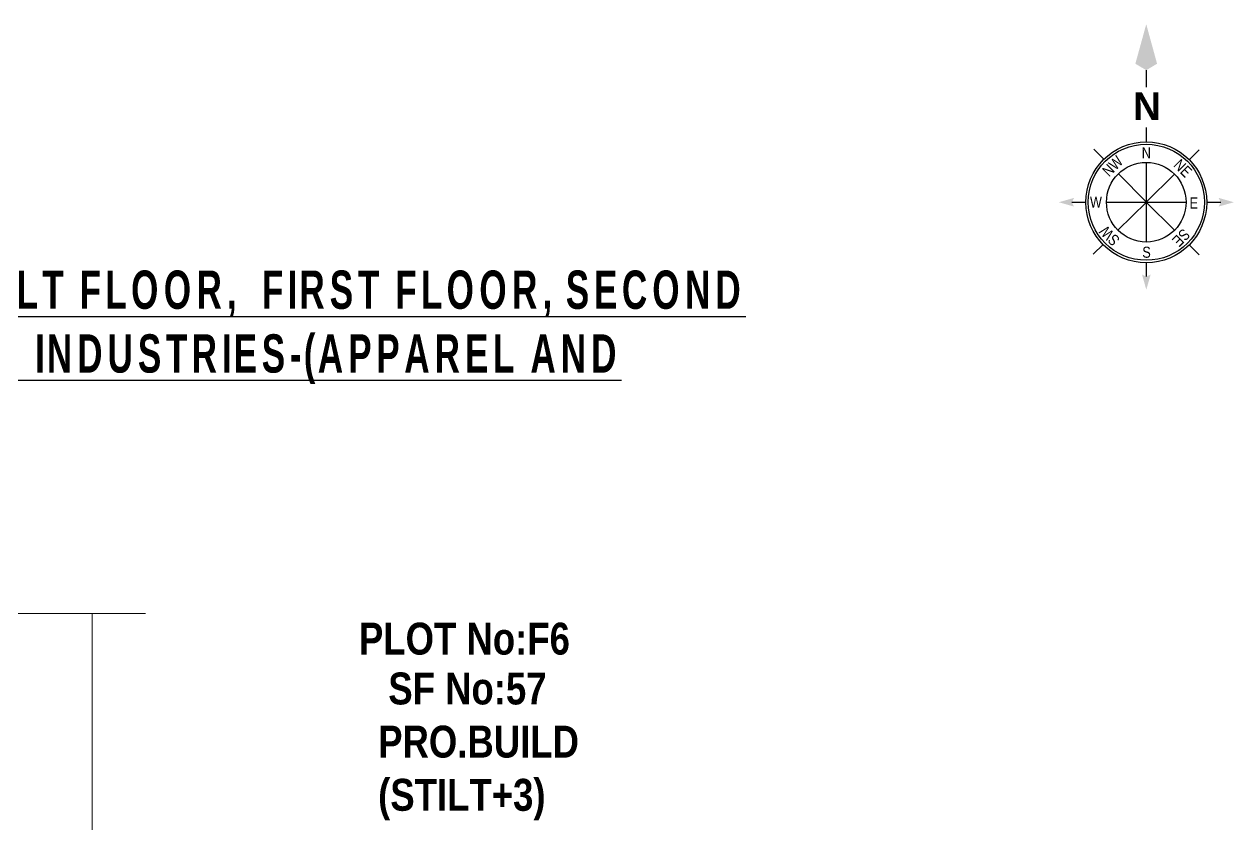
# Model space of a CAD drawing. Header units: metres. Extents: x -1559842 to -1559684, y 41615 to 41715.
# Drawn here: x -1559721.73 to -1559683.78, y 41690.28 to 41715.35 of the extents above; entities that cross this region are included whole.
import ezdxf

# ---------------------------------------------------------------- set-up
doc = ezdxf.new("R2010")
doc.units = ezdxf.units.M
doc.header["$LTSCALE"] = 750
doc.header["$MEASUREMENT"] = 0
doc.layers.get('0').update_dxf_attribs({"lineweight": 5})
doc.layers.add('doripalli', color=144, linetype='Continuous')
doc.layers.add('LANDSCAPE', color=210, linetype='Continuous')
doc.styles.add('3', font='swissck.ttf', dxfattribs={"height": 0.28})
doc.styles.get("Standard").update_dxf_attribs({"font": 'arial.ttf'})
doc.styles.add('STYLE2', font='romant.shx', dxfattribs={"width": 0.8, "height": 4})

# ---------------------------------------------------------------- blocks, each defined once
blk = doc.blocks.new('A$C1F410503')
for points in [[(1.583, 4.805), (1.386, 4.09), (1.583, 3.973)], [(1.583, 3.973), (1.779, 4.09), (1.583, 4.805)], [(0, 1.583), (0.275, 1.661), (0.236, 1.583)], [(0.275, 1.504), (0.236, 1.583), (0, 1.583)], [(2.894, 1.661), (2.933, 1.583), (3.169, 1.583)], [(3.169, 1.583), (2.894, 1.504), (2.933, 1.583)], [(1.584, 0), (1.506, 0.275), (1.584, 0.236)], [(1.663, 0.275), (1.584, 0.236), (1.584, 0)]]:
    blk.add_solid(points)
at = {"layer": 'LANDSCAPE', "color": 1, "lineweight": 30, "ltscale": 20}
for p, q in [((1.583, 3.973), (1.583, 3.663)), ((1.584, 2.933), (1.584, 2.675)), ((0.816, 2.36), (0.635, 2.542)), ((2.36, 2.353), (2.542, 2.534)), ((1.585, 0.862), (1.585, 2.304)), ((1.586, 1.583), (1.078, 2.096)), ((1.584, 1.583), (2.096, 2.091)), ((0.236, 1.583), (0.49, 1.583)), ((0.863, 1.583), (2.305, 1.583)), ((1.586, 1.583), (1.07, 1.078)), ((1.584, 1.583), (2.096, 1.075)), ((2.679, 1.583), (2.933, 1.583)), ((0.802, 0.816), (0.622, 0.64)), ((2.362, 0.811), (2.541, 0.633)), ((1.584, 0.487), (1.584, 0.236))]:
    blk.add_line(p, q, dxfattribs=at)
for centre, radius in [((1.584, 1.581), 1.094), ((1.584, 1.583), 1.051), ((1.584, 1.583), 0.721)]:
    blk.add_circle(centre, radius, dxfattribs=at)
at = {"layer": 'doripalli', "color": 4, "lineweight": 30, "style": '3'}
for s, rotation, p in [('NW', 45, (0.91, 2.031)), ('NE', 315, (2.064, 2.242)), ('SW', 135, (1.12, 0.915)), ('SE', 225, (2.253, 1.119))]:
    blk.add_text(s, height=0.2, rotation=rotation, dxfattribs=at).set_placement(p)
for s, p in [('N', (1.502, 2.379)), ('W', (0.564, 1.485)), ('E', (2.368, 1.469)), ('S', (1.512, 0.578))]:
    blk.add_text(s, height=0.2, dxfattribs=at).set_placement(p)
at = {"layer": 'doripalli', "color": 3, "lineweight": 30, "ltscale": 20, "insert": (1.343, 3.571), "char_height": 0.5, "width": 0.43438, "attachment_point": 1, "style": '3'}
blk.add_mtext('\\A1;{\\fSwis721 BlkOul BT|b1|i0|c0|p82;\\C4;N}', dxfattribs=at)

msp = doc.modelspace()

# ---------------------------------------------------------------- linework, layer by layer
at = {"color": 7, "ltscale": 0.25}
msp.add_line((-1559719.59807, 41643.74568), (-1559719.59807, 41696.87168), dxfattribs=at)
msp.add_lwpolyline([(-1559736.03469, 41696.88059), (-1559728.34624, 41696.88059), (-1559726.9555, 41700.58001), (-1559726.9555, 41692.90475), (-1559725.56866, 41696.87168), (-1559717.92142, 41696.87168)], dxfattribs=at)

# ---------------------------------------------------------------- block references
at = {"color": 0, "lineweight": -2, "ltscale": 20, "xscale": 1.732183239907563, "yscale": 1.732183239907563, "zscale": 1.732183239907563}
msp.add_blockref('A$C1F410503', (-1559689.2702, 41707.02351), dxfattribs=at)

# ---------------------------------------------------------------- texts
at = {"color": 0, "lineweight": -2, "ltscale": 0.25, "insert": (-1559762.13787, 41707.62329), "char_height": 1.2, "width": 63.2230036, "attachment_point": 1, "style": 'STYLE2'}
msp.add_mtext('\\A1;{\\fSwis721 BlkCn BT|b1|i0|c0|p34;\\T1.2;\\L\\C152;SITE PLAN SHOWING THE PROPOSED CONSTRUCTION OF STILT FLOOR,  FIRST FLOOR, SECOND FLOOR & THIRD FLOOR INDUSTRIAL BUILDING FOR COTTAGE INDUSTRIES-(APPAREL AND READY-MADE \\H1.87817x; \\H0.53243x;CLOTHING (INCLUDING SAREES, DHOTIES)) \\H1.58529x; }', dxfattribs=at)
at = {"color": 0, "char_height": 1, "width": 250.7246121, "attachment_point": 1}
for s, insert in [('{\\fSwis721 Cn BT|b1|i0|c0|p34;PLOT No:F6}', (-1559711.22599, 41696.58193)), ('{\\fSwis721 Cn BT|b1|i0|c0|p34; SF No:57\\PPRO.BUILD\\P(STILT+3)}', (-1559710.62313, 41695.01942))]:
    msp.add_mtext(s, dxfattribs=dict(at, insert=insert))

doc.saveas('drawing.dxf')
